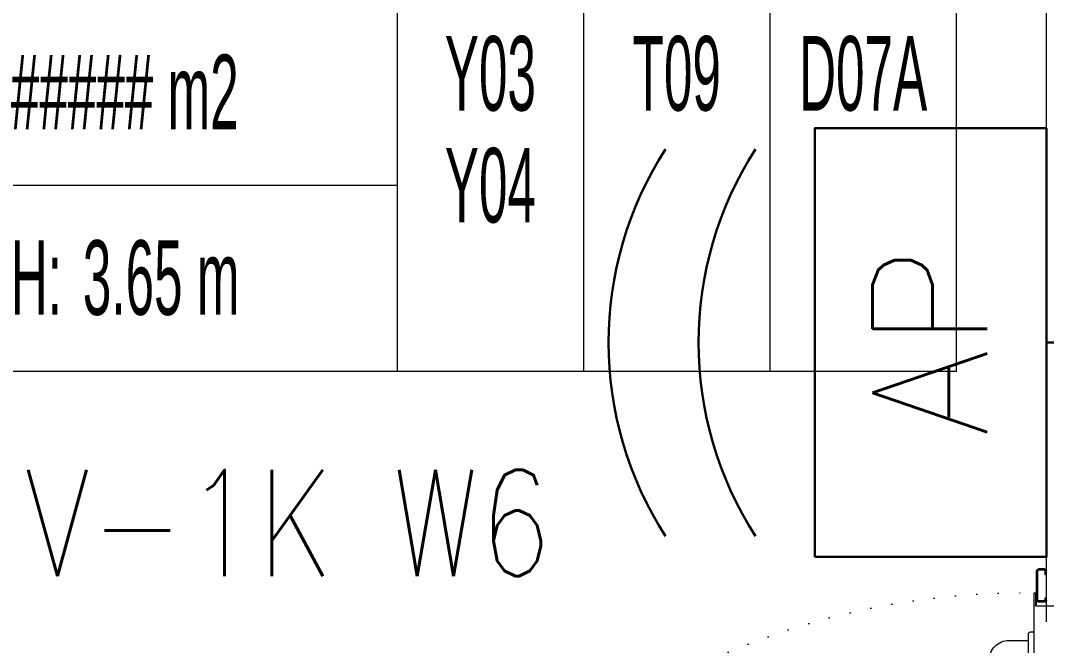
# Model space of a CAD drawing. Extents: x -1073 to 35213, y -1180 to 6950.
# Drawn here: x 17229 to 17383.8, y 473.9 to 568.2 of the extents above; entities that cross this region are included whole.
import ezdxf
from ezdxf.enums import TextEntityAlignment as Align

# ---------------------------------------------------------------- set-up
doc = ezdxf.new("R2010")
doc.units = 0
doc.header["$LTSCALE"] = 25
doc.linetypes.add('DOT2', pattern=[0.125, 0, -0.125])
doc.layers.get('0').update_dxf_attribs({"color": 9, "lineweight": 9})
for name, color, linetype, lineweight in [('07', 9, 'Continuous', 9), ('14', 9, 'Continuous', 9), ('21_MAHAL', 9, 'Continuous', 9), ('DATA TAVAN', 160, 'Continuous', 30), ('E-ACCESS POINT (KABLOSUZ ERİŞİM İÇİN)', 7, 'Continuous', 30), ('E-YAZI', 7, 'Continuous', 30)]:
    doc.layers.add(name, color=color, linetype=linetype, lineweight=lineweight)
doc.styles.add('Arial', font='arial.ttf', dxfattribs={"height": 2.5})
doc.styles.add('E-YAZI', font='txttw.shx')
doc.styles.add('MuuM_TEXT-STANDART', font='ARIALN.TTF')

# ---------------------------------------------------------------- blocks, each defined once
blk = doc.blocks.new('p-yng-01')
at = {"linetype": 'Continuous'}
for p, q in [((115.41, -3.61), (115.41, 2.09)), ((116, -2.26), (116, -3.2)), ((116.18, -2.26), (116.18, -3.2)), ((116.3, -2.19), (116.33, -2.2)), ((116.41, -2.04), (116.38, -2.03)), ((120.1, -2), (120.1, -2.18)), ((120.1, -2.18), (120.69, -2.18)), ((120.81, -2.3), (120.81, -3.2)), ((120.99, -2.3), (120.99, -3.2)), ((52, -3.86), (117.3, -3.86)), ((117.4, -3.66), (115.46, -3.66)), ((117.3, -3.56), (115.6, -3.56)), ((115.6, -3.56), (115.6, -3.66)), ((116.3, -3.32), (120.69, -3.32)), ((116.3, -3.5), (120.69, -3.5)), ((117.4, -3.76), (117.4, -3.66))]:
    blk.add_line(p, q, dxfattribs=at)
at = {"ltscale": 2}
for p, q in [((111.46, -3.86), (111.46, -4.46)), ((107.12, -4.7), (111.21, -4.7)), ((110.22, -7.65), (110.22, -4.7))]:
    blk.add_line(p, q, dxfattribs=at)
at = {"linetype": 'Continuous'}
for centre, radius, start, end in [((116.26, -2.26), 0.259, 63.215, 180), ((116.26, -2.26), 0.0798, 63.2115, 180), ((116.44, -1.97), 0.259, 243.211, 358.8975), ((116.44, -1.97), 0.0798, 243.2084, 356.4148), ((120.69, -2.3), 0.299, 0, 90), ((120.69, -2.3), 0.12, 0, 90), ((115.46, -3.61), 0.0499, 180, 270), ((116.3, -3.2), 0.299, 180, 270), ((116.3, -3.2), 0.12, 180, 270), ((117.3, -3.66), 0.0998, 0, 90), ((117.3, -3.76), 0.0998, 270, 0), ((120.69, -3.2), 0.12, 270, 0), ((120.69, -3.2), 0.299, 270, 0)]:
    blk.add_arc(centre, radius, start, end, dxfattribs=at)
at = {"linetype": 'DOT2'}
blk.add_arc((2, -5.39), 115.41, 269.9997, 0.8132, dxfattribs=at)
at = {"ltscale": 2}
for centre, radius in [((111.21, -4.46), 0.249), ((107.22, -7.65), 2.99)]:
    blk.add_arc(centre, radius, 270, 0, dxfattribs=at)
blk = doc.blocks.new('0_roomno2')
blk.add_lwpolyline([(19.375, -10.5), (0, -10.5), (0, 0), (19.375, 0)], close=True)
for points in [[(8.125, -3), (8.125, -10.5)], [(11.875, -3), (11.875, -10.5)], [(15.625, -3), (15.625, -10.5)], [(0, -6.75), (8.125, -6.75)]]:
    blk.add_lwpolyline(points)
at = {"style": 'MuuM_TEXT-STANDART', "width": 0.6}
blk.add_text('H:', height=1.5, dxfattribs=at).set_placement((0.35, -8.608), align=Align.MIDDLE_LEFT)
at = {"style": 'Arial'}
blk.add_attdef('ODANO', (0, 1.17), '', height=2, dxfattribs=at)
blk.add_attdef('MEKANADI', text='', height=2, dxfattribs=at).set_placement((0.35, -3), align=Align.BOTTOM_LEFT)
at = {"style": 'MuuM_TEXT-STANDART', "width": 0.6}
for tag, p in [('YER01', (10, -4.5)), ('TAVAN01', (13.75, -4.5)), ('DUVAR01', (17.5, -4.5)), ('YER02', (10, -6.75)), ('TAVAN02', (13.75, -6.75)), ('DUVAR02', (17.5, -6.75)), ('YER03', (10, -9)), ('TAVAN03', (13.75, -9)), ('DUVAR03', (17.5, -9))]:
    blk.add_attdef(tag, text='', height=1.5, dxfattribs=at).set_placement(p, align=Align.MIDDLE_CENTER)
for tag, p in [('M2', (0.35, -4.875)), ('TEMIZTAVANYUKSEKLIGI', (1.8, -8.608))]:
    blk.add_attdef(tag, text='', height=1.5, dxfattribs=at).set_placement(p, align=Align.MIDDLE_LEFT)
blk = doc.blocks.new('*U605')
at = {"layer": 'E-ACCESS POINT (KABLOSUZ ERİŞİM İÇİN)', "color": 4}
blk.add_lwpolyline([(-2.395, 3.237), (2.395, 3.237), (2.395, 0.647), (-2.395, 0.647)], close=True, dxfattribs=at)
at = {"layer": 'E-ACCESS POINT (KABLOSUZ ERİŞİM İÇİN)', "color": 3}
for centre in [(0, 1.555), (0, 0.549)]:
    blk.add_arc(centre, 3.988, 57.1828, 122.8172, dxfattribs=at)
at = {"layer": 'E-ACCESS POINT (KABLOSUZ ERİŞİM İÇİN)', "color": 3, "style": 'E-YAZI'}
blk.add_text('AP', height=1.28, dxfattribs=at).set_placement((-1.054, 1.311))

msp = doc.modelspace()

# ---------------------------------------------------------------- linework, layer by layer
at = {"layer": '14'}
msp.add_lwpolyline([(17383.84, 477.5), (17383.84, 620.5), (17383.84, 620.5), (17383.84, 620.5), (16852.84, 620.5), (16852.84, 354.5), (17383.84, 354.5), (17383.84, 354.5), (17383.84, 354.5), (17383.84, 371.5)], dxfattribs=at)
at = {"layer": 'DATA TAVAN'}
msp.add_line((17383.84, 519.63), (17459.7, 519.63), dxfattribs=at)

# ---------------------------------------------------------------- block references
at = {"layer": '07', "xscale": -1, "rotation": 270}
msp.add_blockref('p-yng-01', (17385.84, 364.5), dxfattribs=at)
at = {"layer": '21_MAHAL'}
ref = msp.add_blockref('0_roomno2', (17224.92, 594.01), dxfattribs=dict(at, xscale=7.5, yscale=7.5, zscale=7.5))
ref.add_attrib('M2', '##### m2', dxfattribs={"layer": '0', "height": 11.25, "style": 'MuuM_TEXT-STANDART', "width": 0.6}).set_placement((17227.55, 557.45), align=Align.MIDDLE_LEFT)
ref.add_attrib('TEMIZTAVANYUKSEKLIGI', '3.65 m', dxfattribs={"layer": '0', "height": 11.25, "style": 'MuuM_TEXT-STANDART', "width": 0.6}).set_placement((17238.42, 529.45), align=Align.MIDDLE_LEFT)
ref.add_attrib('YER01', 'Y03', dxfattribs={"layer": '0', "height": 11.25, "style": 'MuuM_TEXT-STANDART', "width": 0.6}).set_placement((17299.92, 560.26), align=Align.MIDDLE_CENTER)
ref.add_attrib('TAVAN01', 'T09', dxfattribs={"layer": '0', "height": 11.25, "style": 'MuuM_TEXT-STANDART', "width": 0.6}).set_placement((17328.05, 560.26), align=Align.MIDDLE_CENTER)
ref.add_attrib('DUVAR01', 'D07A', dxfattribs={"layer": '0', "height": 11.25, "style": 'MuuM_TEXT-STANDART', "width": 0.6}).set_placement((17356.17, 560.26), align=Align.MIDDLE_CENTER)
ref.add_attrib('YER02', 'Y04', dxfattribs={"layer": '0', "height": 11.25, "style": 'MuuM_TEXT-STANDART', "width": 0.6}).set_placement((17299.92, 543.38), align=Align.MIDDLE_CENTER)
at = {"layer": 'E-ACCESS POINT (KABLOSUZ ERİŞİM İÇİN)', "xscale": 13.5, "yscale": 13.5, "zscale": 13.5, "rotation": 89.99999999999999}
msp.add_blockref('*U605', (17392.58, 519.63), dxfattribs=at)

# ---------------------------------------------------------------- texts
at = {"layer": 'E-YAZI', "color": 6, "style": 'E-YAZI', "width": 0.8}
msp.add_text('V-1K W6', height=16, dxfattribs=at).set_placement((17229.64, 484.42))

doc.saveas('drawing.dxf')
